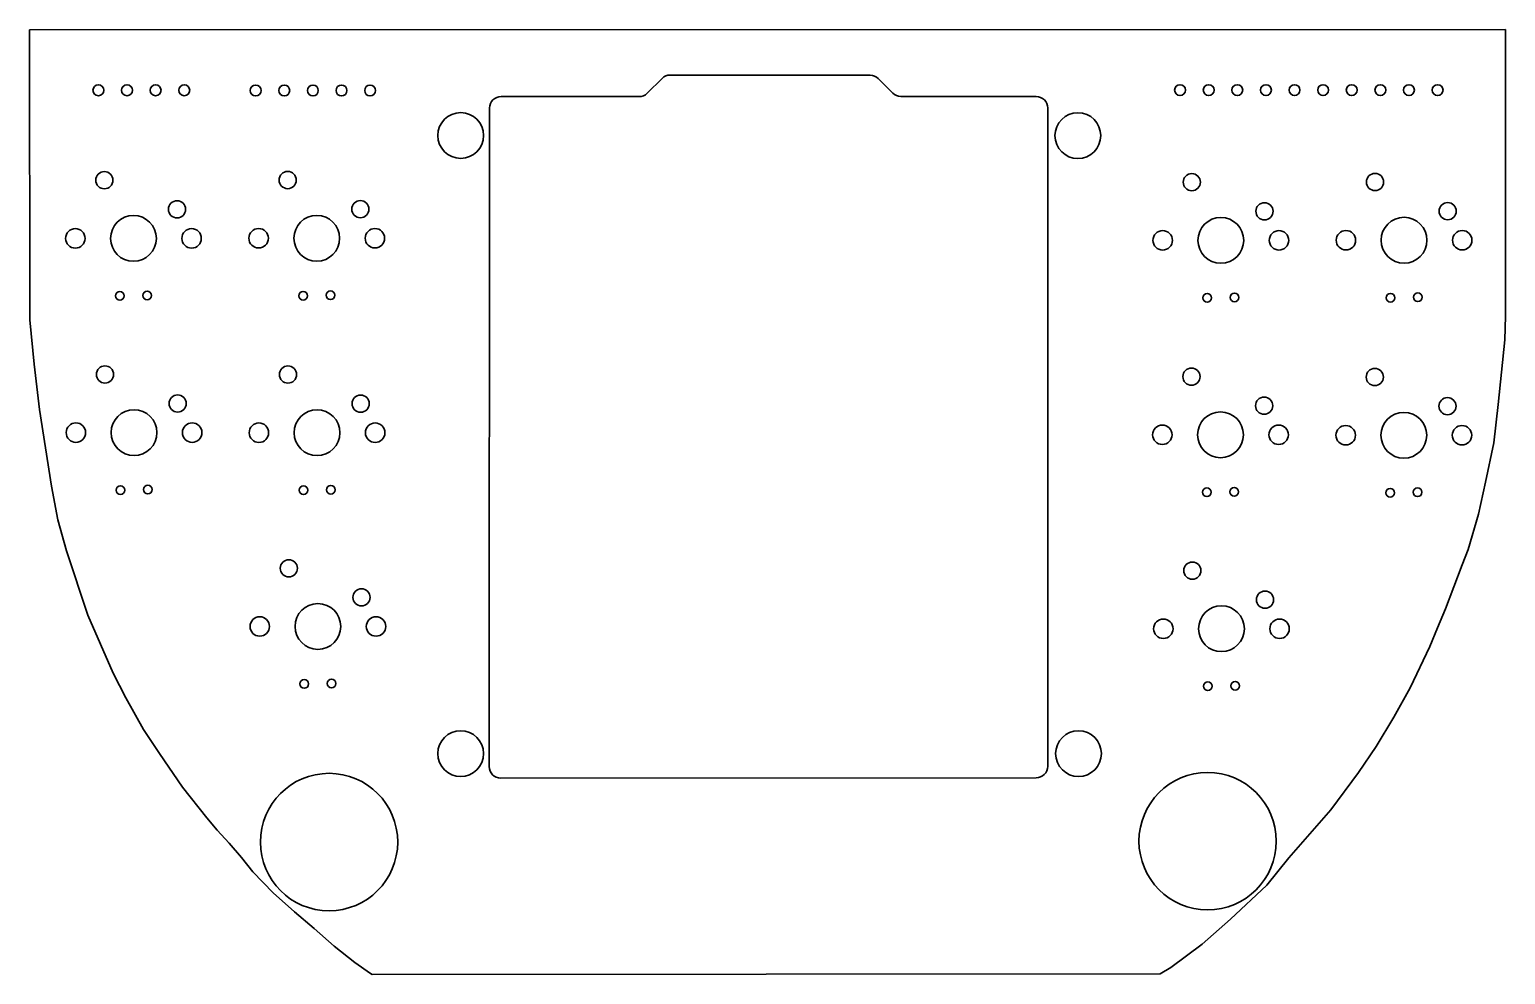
# Model space of a CAD drawing. Header units: millimetres. Extents: x 36 to 165, y 119 to 201.
import ezdxf

# ---------------------------------------------------------------- set-up
doc = ezdxf.new("R2010")
doc.units = ezdxf.units.MM
doc.header["$LTSCALE"] = 0.75
doc.layers.add('Visible', color=7, linetype='Continuous', lineweight=35)

msp = doc.modelspace()

# ---------------------------------------------------------------- linework, layer by layer
at = {"layer": 'Visible', "extrusion": (-1e-16, -1, 0)}
for p, q in [((35.736476, 201.011756), (164.691476, 201.041756)), ((35.758476, 175.701756), (35.736476, 201.011756)), ((164.691476, 201.041756), (164.698476, 176.021756)), ((91.00513, 196.77841), (89.701677, 195.474957)), ((91.156894, 196.902921), (91.00513, 196.77841)), ((91.330059, 196.995383), (91.156894, 196.902921)), ((91.517952, 197.052231), (91.330059, 196.995383)), ((91.71333, 197.071303), (91.517952, 197.052231)), ((109.184903, 197.052208), (91.71333, 197.071303)), ((109.379699, 197.032815), (109.184903, 197.052208)), ((109.566989, 196.975856), (109.379699, 197.032815)), ((109.7396, 196.883513), (109.566989, 196.975856)), ((109.890916, 196.759316), (109.7396, 196.883513)), ((111.155895, 195.494337), (109.890916, 196.759316)), ((76.106709, 194.747178), (76.014177, 194.574343)), ((76.231184, 194.898638), (76.106709, 194.747178)), ((76.382818, 195.022901), (76.231184, 194.898638)), ((76.555782, 195.115191), (76.382818, 195.022901)), ((76.743429, 195.171961), (76.555782, 195.115191)), ((76.938546, 195.191014), (76.743429, 195.171961)), ((88.993828, 195.182064), (76.938546, 195.191014)), ((89.189115, 195.201169), (88.993828, 195.182064)), ((89.376912, 195.258041), (89.189115, 195.201169)), ((89.549987, 195.35049), (89.376912, 195.258041)), ((89.701677, 195.474957), (89.549987, 195.35049)), ((111.307272, 195.370073), (111.155895, 195.494337)), ((111.479966, 195.277699), (111.307272, 195.370073)), ((111.667354, 195.220758), (111.479966, 195.277699)), ((111.862247, 195.201444), (111.667354, 195.220758)), ((123.699231, 195.19251), (111.862247, 195.201444)), ((123.894211, 195.173166), (123.699231, 195.19251)), ((124.081676, 195.116172), (123.894211, 195.173166)), ((124.254427, 195.023716), (124.081676, 195.116172)), ((124.405834, 194.899347), (124.254427, 195.023716)), ((124.530081, 194.747841), (124.405834, 194.899347)), ((124.622399, 194.575016), (124.530081, 194.747841)), ((75.937804, 194.191686), (75.899149, 136.672838)), ((75.957145, 194.386776), (75.937804, 194.191686)), ((76.014177, 194.574343), (75.957145, 194.386776)), ((124.679243, 194.387505), (124.622399, 194.575016)), ((124.698476, 194.19251), (124.679243, 194.387505)), ((124.698476, 136.691346), (124.698476, 194.19251)), ((36.128476, 171.811756), (35.758476, 175.701756)), ((164.698476, 176.021756), (164.628476, 173.931756)), ((164.628476, 173.931756), (164.068476, 168.301756)), ((36.608476, 167.851756), (36.128476, 171.811756)), ((37.648476, 161.171756), (36.608476, 167.851756)), ((164.068476, 168.301756), (163.678476, 164.951756)), ((163.678476, 164.951756), (162.948476, 161.521756)), ((162.948476, 161.521756), (162.348476, 158.721756)), ((38.218476, 158.231756), (37.648476, 161.171756)), ((162.348476, 158.721756), (161.428476, 155.636756)), ((38.958476, 155.511756), (38.218476, 158.231756)), ((40.828476, 149.911756), (38.958476, 155.511756)), ((161.428476, 155.636756), (160.918476, 154.281756)), ((160.918476, 154.281756), (159.458476, 150.441756)), ((43.048476, 144.831756), (40.828476, 149.911756)), ((159.458476, 150.441756), (158.768476, 148.801756)), ((158.768476, 148.801756), (158.088476, 147.161756)), ((158.088476, 147.161756), (156.368476, 143.541756)), ((44.158476, 142.671756), (43.048476, 144.831756)), ((156.368476, 143.541756), (154.938476, 140.981756)), ((45.708476, 139.901756), (44.158476, 142.671756)), ((154.938476, 140.981756), (153.398476, 138.431756)), ((47.088476, 137.811756), (45.708476, 139.901756)), ((153.398476, 138.431756), (151.868476, 136.161756)), ((49.108476, 134.891756), (47.088476, 137.811756)), ((75.899149, 136.672838), (75.918212, 136.477601)), ((75.918212, 136.477601), (75.975083, 136.289853)), ((75.975083, 136.289853), (76.067509, 136.116819)), ((76.067509, 136.116819), (76.191935, 135.965156)), ((76.191935, 135.965156), (76.343573, 135.8407)), ((76.343573, 135.8407), (76.516589, 135.748239)), ((76.516589, 135.748239), (76.704325, 135.691331)), ((76.704325, 135.691331), (76.899559, 135.672166)), ((76.899559, 135.672166), (123.698886, 135.691346)), ((123.698886, 135.691346), (123.893917, 135.710641)), ((123.893917, 135.710641), (124.081441, 135.767593)), ((124.081441, 135.767593), (124.254256, 135.860027)), ((124.254256, 135.860027), (124.405724, 135.984391)), ((124.405724, 135.984391), (124.530028, 136.135908)), ((124.530028, 136.135908), (124.622392, 136.30876)), ((124.622392, 136.30876), (124.67927, 136.496307)), ((124.67927, 136.496307), (124.698476, 136.691346)), ((151.868476, 136.161756), (149.448476, 132.911756)), ((51.238476, 132.201756), (49.108476, 134.891756)), ((149.448476, 132.911756), (145.758476, 128.701756)), ((52.138476, 131.121756), (51.238476, 132.201756)), ((53.168476, 129.991756), (52.138476, 131.121756)), ((54.258476, 128.741756), (53.168476, 129.991756)), ((55.258476, 127.491756), (54.258476, 128.741756)), ((145.758476, 128.701756), (143.848476, 126.311756)), ((57.038476, 125.641756), (55.258476, 127.491756)), ((58.878476, 123.991756), (57.038476, 125.641756)), ((143.848476, 126.311756), (140.658476, 123.361756)), ((60.598476, 122.521756), (58.878476, 123.991756)), ((62.358476, 121.001756), (60.598476, 122.521756)), ((140.658476, 123.361756), (138.198476, 121.181756)), ((64.148476, 119.571756), (62.358476, 121.001756)), ((138.198476, 121.181756), (135.448476, 119.141756)), ((65.538476, 118.611756), (64.148476, 119.571756)), ((135.448476, 119.141756), (134.528476, 118.571756)), ((65.678476, 118.521756), (65.538476, 118.611756)), ((134.528476, 118.571756), (65.678476, 118.521756))]:
    msp.add_line(p, q, dxfattribs=at)
at = {"layer": 'Visible'}
for centre, radius in [((41.754476, 195.741256), 0.475), ((44.254476, 195.741256), 0.475), ((46.754476, 195.741256), 0.475), ((49.254476, 195.741256), 0.475), ((55.495476, 195.718256), 0.475), ((57.995476, 195.718256), 0.475), ((60.495476, 195.718256), 0.475), ((62.995476, 195.718256), 0.475), ((65.495476, 195.718256), 0.475), ((136.265476, 195.751756), 0.475), ((138.765476, 195.751756), 0.475), ((141.265476, 195.751756), 0.475), ((143.765476, 195.751756), 0.475), ((146.265476, 195.751756), 0.475), ((148.765476, 195.751756), 0.475), ((151.265476, 195.751756), 0.475), ((153.765476, 195.751756), 0.475), ((156.265476, 195.751756), 0.475), ((158.765476, 195.751756), 0.475), ((73.414476, 191.787756), 2), ((127.336476, 191.776756), 2), ((42.278476, 187.881756), 0.75), ((58.294476, 187.894756), 0.75), ((137.288476, 187.711756), 0.75), ((153.298476, 187.721756), 0.75), ((48.628476, 185.341756), 0.75), ((64.644476, 185.354756), 0.75), ((143.638476, 185.171756), 0.75), ((159.648476, 185.181756), 0.75), ((44.818476, 182.801756), 2), ((60.834476, 182.814756), 2), ((139.828476, 182.631756), 2), ((155.838476, 182.641756), 2), ((39.738476, 182.801756), 0.85), ((49.898476, 182.801756), 0.85), ((55.754476, 182.814756), 0.85), ((65.914476, 182.814756), 0.85), ((134.748476, 182.631756), 0.85), ((144.908476, 182.631756), 0.85), ((150.758476, 182.641756), 0.85), ((160.918476, 182.641756), 0.85), ((43.628476, 177.781756), 0.381), ((46.018476, 177.821756), 0.381), ((59.644476, 177.794756), 0.381), ((62.034476, 177.834756), 0.381), ((138.638476, 177.611756), 0.381), ((141.028476, 177.651756), 0.381), ((154.648476, 177.621756), 0.381), ((157.038476, 177.661756), 0.381), ((42.328476, 170.921756), 0.75), ((58.318476, 170.911756), 0.75), ((137.258476, 170.731756), 0.75), ((153.278476, 170.691756), 0.75), ((48.678476, 168.381756), 0.75), ((64.668476, 168.371756), 0.75), ((143.608476, 168.191756), 0.75), ((44.868476, 165.841756), 2), ((60.858476, 165.831756), 2), ((139.798476, 165.651756), 2), ((159.628476, 168.151756), 0.75), ((39.788476, 165.841756), 0.85), ((49.948476, 165.841756), 0.85), ((55.778476, 165.831756), 0.85), ((65.938476, 165.831756), 0.85), ((134.718476, 165.651756), 0.85), ((144.878476, 165.651756), 0.85), ((150.738476, 165.611756), 0.85), ((155.818476, 165.611756), 2), ((160.898476, 165.611756), 0.85), ((43.678476, 160.821756), 0.381), ((46.068476, 160.861756), 0.381), ((62.058476, 160.851756), 0.381), ((59.668476, 160.811756), 0.381), ((138.608476, 160.631756), 0.381), ((140.998476, 160.671756), 0.381), ((154.628476, 160.591756), 0.381), ((157.018476, 160.631756), 0.381), ((58.393476, 153.992756), 0.75), ((137.341476, 153.791756), 0.75), ((64.743476, 151.452756), 0.75), ((60.933476, 148.912756), 2), ((143.691476, 151.251756), 0.75), ((55.853476, 148.912756), 0.85), ((66.013476, 148.912756), 0.85), ((139.881476, 148.711756), 2), ((134.801476, 148.711756), 0.85), ((144.961476, 148.711756), 0.85), ((59.743476, 143.892756), 0.381), ((62.133476, 143.932756), 0.381), ((138.691476, 143.691756), 0.381), ((141.081476, 143.731756), 0.381), ((73.408476, 137.810756), 2), ((127.393476, 137.806756), 2), ((61.908476, 130.086756), 6), ((138.674476, 130.167756), 6)]:
    msp.add_circle(centre, radius, dxfattribs=at)

doc.saveas('drawing.dxf')
